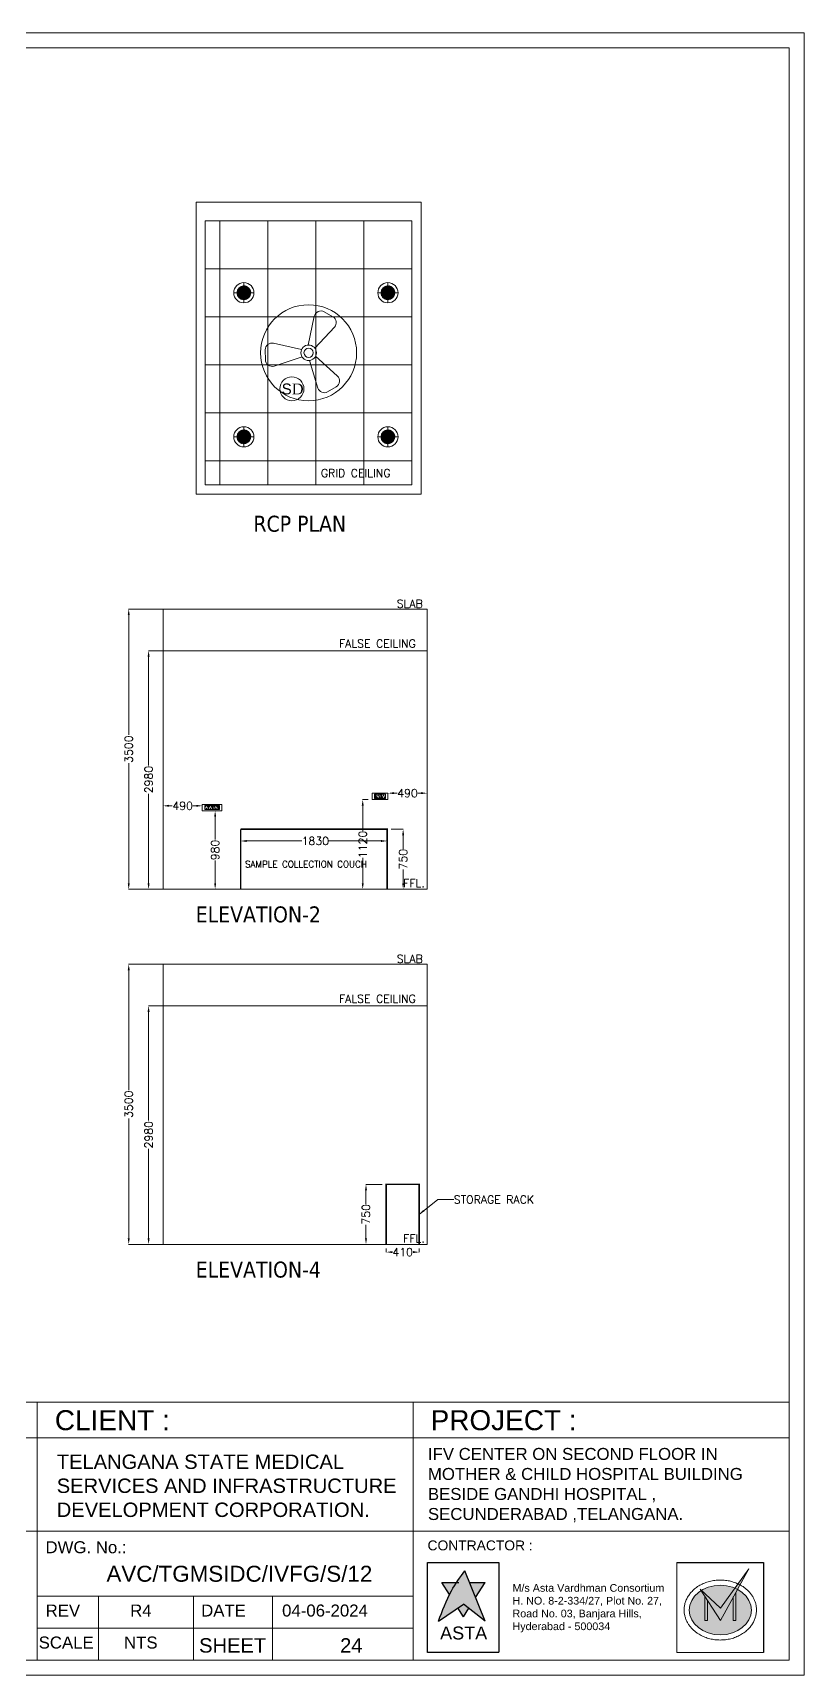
# Model space of a CAD drawing. Extents: x 3552052 to 4102982, y -707811 to -630695.
# Drawn here: x 3857215 to 3866853, y -701729 to -681211 of the extents above; entities that cross this region are included whole.
import ezdxf
from ezdxf.enums import TextEntityAlignment as Align

# ---------------------------------------------------------------- set-up
doc = ezdxf.new("R2010")
doc.units = 0
doc.header["$LTSCALE"] = 6
doc.header["$MEASUREMENT"] = 0
doc.layers.get('0').update_dxf_attribs({"linetype": 'CONTINUOUS', "lineweight": 0})
doc.layers.get('Defpoints').update_dxf_attribs({"linetype": 'CONTINUOUS', "lineweight": 0})
for name, color, linetype, lineweight in [('0.0', 8, 'CONTINUOUS', 0), ('ELE-1200MM CEILINGFAN', 6, 'CONTINUOUS', 0), ('ELE-12W LED', 1, 'CONTINUOUS', 0), ('ELE-12W UPS LIGHT', 3, 'CONTINUOUS', 0), ('ELE-2NOS OF 6-16 RAW POWER SOCKET', 1, 'CONTINUOUS', 0), ('ELE-3NOS 6-16A POWER SOCKET', 5, 'CONTINUOUS', 0), ('ELE-4M UPS P.SB', 3, 'CONTINUOUS', 0), ('ELE-SOCKET NMBERING', 7, 'CONTINUOUS', 9), ('EQP', 6, 'CONTINUOUS', 0), ('FA-BELOW SMOKE DERECTOR', 1, 'CONTINUOUS', 0), ('hatch', 252, 'CONTINUOUS', 0), ('MEP_HVAC_RA_DUCT', 1, 'CONTINUOUS', 0), ('MEP_HVAC_TEXT', 7, 'CONTINUOUS', 0), ('TITLE', 7, 'CONTINUOUS', 0), ('TXT', 7, 'CONTINUOUS', 0), ('WALL', 8, 'CONTINUOUS', 0)]:
    doc.layers.add(name, color=color, linetype=linetype, lineweight=lineweight)
doc.styles.add('Annotation', font='tahoma.ttf')
doc.styles.add('ARIAL', font='arial.ttf')
doc.styles.add('PDF Times New Roman', font='times.ttf')
doc.styles.add('ROMANS', font='romans.shx')
doc.styles.get("Standard").update_dxf_attribs({"font": 'SIMPLEX'})
doc.dimstyles.new('AEPL1', dxfattribs={"dimtxt": 100, "dimasz": 75, "dimexe": 1.25, "dimexo": 50, "dimtad": 0, "dimdec": 0, "dimtxsty": 'ROMANS', "dimcen": 2.5, "dimclrd": 7, "dimclre": 7, "dimadec": 0, "dimazin": 0, "dimtfac": 1, "dimtdec": 0, "dimtmove": 0, "dimatfit": 3, "dimfxl": 1, "dimlwd": 0, "dimlwe": 0, "dimarcsym": 0})

# ---------------------------------------------------------------- blocks, each defined once
blk = doc.blocks.new('FFGFG77')
at = {"layer": 'ELE-4M UPS P.SB', "color": 8, "linetype": 'ByBlock'}
for p, q in [((3573326, -675532), (3573326, -678832)), ((3573926, -675532), (3573926, -678832)), ((3574526, -675532), (3574526, -678832)), ((3575126, -675532), (3575126, -678832)), ((3573143, -676132), (3575726, -676132)), ((3573143, -676732), (3575726, -676732)), ((3573143, -677332), (3575726, -677332)), ((3573143, -677932), (3575726, -677932)), ((3573143, -678532), (3575726, -678532))]:
    blk.add_line(p, q, dxfattribs=at)
blk.add_lwpolyline([(3573143, -675532), (3575726, -675532), (3575726, -678832), (3573143, -678832)], close=True, dxfattribs=at)
blk = doc.blocks.new('QWE')
at = {"layer": 'ELE-12W UPS LIGHT'}
h = blk.add_hatch(dxfattribs=at)
h.set_pattern_fill('ANSI31', color=8)
h.set_pattern_definition([(45, (-1135553.9097, 459369.4158), (-2.24506403, 2.24506403), [])])
edge = h.paths.add_edge_path()
edge.add_arc((0, 0), 85.7, 0, 360)
at = {"layer": 'ELE-12W UPS LIGHT', "color": 3}
for p, q in [((-126, 0), (126, 0)), ((0, -126), (0, 126))]:
    blk.add_line(p, q, dxfattribs=at)
for radius in [126, 85.7]:
    blk.add_circle((0, 0), radius, dxfattribs=at)
blk = doc.blocks.new('18W LED')
at = {"layer": 'ELE-12W LED'}
h = blk.add_hatch(dxfattribs=at)
h.set_pattern_fill('ANSI31', color=252)
h.set_pattern_definition([(45, (-1135553.9097, 459369.4158), (-2.24506403, 2.24506403), [])])
edge = h.paths.add_edge_path()
edge.add_arc((0, 0), 85.7, 0, 360)
at = {"layer": 'ELE-12W LED', "color": 1}
for p, q in [((-126, 0), (126, 0)), ((0, -126), (0, 126))]:
    blk.add_line(p, q, dxfattribs=at)
for radius in [126, 85.7]:
    blk.add_circle((0, 0), radius, dxfattribs=at)
blk = doc.blocks.new('SMOKE DETECTOR')
at = {"layer": 'FA-BELOW SMOKE DERECTOR', "color": 7}
blk.add_circle((931029, -118294), 166, dxfattribs=at)
at = {"layer": 'FA-BELOW SMOKE DERECTOR', "insert": (930887, -118373), "char_height": 150, "attachment_point": 7, "style": 'PDF Times New Roman'}
blk.add_mtext('{\\fArial|b0|i0|c0|p34;S}D', dxfattribs=at)
blk = doc.blocks.new('A$C07FB25EA')
at = {"layer": 'ELE-1200MM CEILINGFAN', "color": 3}
for p, q in [((0.26, 2.64), (3.17, 12.07)), ((6.53, 13.37), (9.47, 11.64)), ((9.84, 7.94), (2.36, 1.21)), ((-14.84, -1.03), (-14.81, 2.38)), ((-11.8, 4.55), (-2.22, 1.44)), ((-2.41, -1.1), (-12.04, -3.29)), ((1.96, -12.49), (-0.13, -2.65)), ((2.16, -1.54), (8.87, -8.78)), ((8.31, -12.34), (5.35, -14.02))]:
    blk.add_line(p, q, dxfattribs=at)
at = {"layer": 'ELE-1200MM CEILINGFAN', "color": 5, "ltscale": 10}
blk.add_circle((0, 0), 16.45, dxfattribs=at)
at = {"layer": 'ELE-1200MM CEILINGFAN', "color": 3}
for radius in [2.65, 1.58]:
    blk.add_circle((0, 0), radius, dxfattribs=at)
for centre, start, end in [((5.36, 11.38), 59.5281, 162.5229), ((8.3, 9.66), 311.9493, 59.5281), ((-12.51, 2.36), 71.9493, 179.5281), ((-12.54, -1.05), 179.5281, 282.5229), ((7.18, -10.34), 299.5281, 42.5229), ((4.21, -12.02), 191.9493, 299.5281)]:
    blk.add_arc(centre, 2.3, start, end, dxfattribs=at)
blk = doc.blocks.new('*D362')
at = {"layer": 'Defpoints', "color": 0, "linetype": 'ByBlock', "transparency": 16777216}
for p in [(3858662, -688930), (3859049, -688930), (3859041, -691910)]:
    blk.add_point(p, dxfattribs=at)
at = {"layer": 'ELE-4M UPS P.SB', "color": 7, "linetype": 'ByBlock', "lineweight": 0, "transparency": 16777216}
for p, q in [((3858999, -688930), (3858660, -688930)), ((3858662, -689005), (3858662, -690363)), ((3858662, -691835), (3858662, -690716)), ((3858991, -691910), (3858660, -691910))]:
    blk.add_line(p, q, dxfattribs=at)
at = {"layer": 'ELE-4M UPS P.SB', "color": 7, "linetype": 'ByBlock', "transparency": 16777216}
for points in [[(3858649, -689005), (3858674, -689005), (3858662, -688930)], [(3858649, -691835), (3858674, -691835), (3858662, -691910)]]:
    blk.add_solid(points, dxfattribs=at)
at = {"layer": 'ELE-4M UPS P.SB', "color": 0, "linetype": 'ByBlock', "transparency": 16777216, "insert": (3858662, -690540), "char_height": 100, "attachment_point": 5, "rotation": 90, "style": 'ROMANS'}
blk.add_mtext('2980', dxfattribs=at)
blk = doc.blocks.new('*D363')
at = {"layer": 'Defpoints', "color": 0, "linetype": 'ByBlock', "transparency": 16777216}
for p in [(3858413, -688410), (3859088, -688410), (3859041, -691910)]:
    blk.add_point(p, dxfattribs=at)
at = {"layer": 'ELE-4M UPS P.SB', "color": 7, "linetype": 'ByBlock', "lineweight": 0, "transparency": 16777216}
for p, q in [((3859038, -688410), (3858412, -688410)), ((3858413, -688485), (3858413, -689983)), ((3858413, -691835), (3858413, -690336)), ((3858991, -691910), (3858412, -691910))]:
    blk.add_line(p, q, dxfattribs=at)
at = {"layer": 'ELE-4M UPS P.SB', "color": 7, "linetype": 'ByBlock', "transparency": 16777216}
for points in [[(3858401, -688485), (3858426, -688485), (3858413, -688410)], [(3858401, -691835), (3858426, -691835), (3858413, -691910)]]:
    blk.add_solid(points, dxfattribs=at)
at = {"layer": 'ELE-4M UPS P.SB', "color": 0, "linetype": 'ByBlock', "transparency": 16777216, "insert": (3858413, -690160), "char_height": 100, "attachment_point": 5, "rotation": 90, "style": 'ROMANS'}
blk.add_mtext('3500', dxfattribs=at)
blk = doc.blocks.new('543WYH')
at = {"layer": 'ELE-2NOS OF 6-16 RAW POWER SOCKET', "color": 30, "linetype": 'ByBlock', "lineweight": 0}
for p, q in [((-124, -57), (-124, -91)), ((-26, -57), (-124, -57)), ((-26, -57), (-124, -57)), ((-124, -91), (-26, -91)), ((-124, -96), (-26, -96)), ((-124, -181), (-124, -96)), ((-26, -181), (-124, -181)), ((-124, -187), (-124, -221)), ((-26, -187), (-124, -187)), ((-26, -187), (-124, -187)), ((-124, -221), (-26, -221)), ((-124, -312), (-124, -227)), ((-124, -227), (-26, -227)), ((-26, -312), (-124, -312)), ((-124, -402), (-124, -317)), ((-124, -317), (-26, -317)), ((-113, -60), (-113, -88)), ((-37, -60), (-113, -60)), ((-113, -88), (-37, -88)), ((-113, -190), (-113, -218)), ((-37, -190), (-113, -190)), ((-113, -218), (-37, -218)), ((-110, -60), (-110, -88)), ((-110, -190), (-110, -218)), ((-37, -88), (-37, -60)), ((-37, -218), (-37, -190)), ((-26, -57), (-26, -91)), ((-26, -91), (-26, -57)), ((-26, -96), (-26, -181)), ((-26, -187), (-26, -221)), ((-26, -221), (-26, -187)), ((-26, -227), (-26, -312)), ((-26, -317), (-26, -402)), ((-26, -402), (-124, -402))]:
    blk.add_line(p, q, dxfattribs=at)
blk.add_lwpolyline([(-150, 0), (-150, -459), (0, -459), (0, 0)], close=True, dxfattribs=at)
for centre, radius, start, end in [((-98, -119), 4.6, 112.6838, 345.0951), ((-98, -159), 4.6, 14.9049, 247.3162), ((-98, -249), 4.6, 112.6838, 345.0951), ((-98, -289), 4.6, 14.9049, 247.3162), ((-98, -340), 4.6, 112.6838, 345.0951), ((-98, -379), 4.6, 14.9049, 247.3162), ((-94, -115), 5.7, 275.2689, 182.51), ((-94, -163), 5.7, 177.49, 84.7311), ((-94, -245), 5.7, 275.2689, 182.51), ((-94, -293), 5.7, 177.49, 84.7311), ((-94, -335), 5.7, 275.2689, 182.51), ((-94, -384), 5.7, 177.49, 84.7311), ((-58, -139), 4.22, 71.4031, 288.5969), ((-58, -269), 4.22, 71.4031, 288.5969), ((-58, -360), 4.22, 71.4031, 288.5969), ((-51, -139), 6.62, 217.1584, 142.8416), ((-51, -269), 6.62, 217.1584, 142.8416), ((-51, -360), 6.62, 217.1584, 142.8416)]:
    blk.add_arc(centre, radius, start, end, dxfattribs=at)
blk = doc.blocks.new('RTUH 6U')
at = {"layer": 'ELE-2NOS OF 6-16 RAW POWER SOCKET', "color": 30, "lineweight": 0, "ltscale": 300}
for p, q in [((-312, -26), (-227, -26)), ((-312, -124), (-312, -26)), ((-227, -124), (-312, -124)), ((-227, -26), (-227, -124)), ((-187, -26), (-221, -26)), ((-221, -26), (-221, -124)), ((-187, -124), (-221, -124)), ((-221, -124), (-187, -124)), ((-190, -37), (-218, -37)), ((-218, -37), (-218, -113)), ((-190, -40), (-218, -40)), ((-218, -113), (-190, -113)), ((-190, -113), (-190, -37)), ((-187, -124), (-187, -26)), ((-187, -124), (-187, -26)), ((-181, -124), (-181, -26)), ((-181, -26), (-96, -26)), ((-96, -124), (-181, -124)), ((-96, -26), (-96, -124)), ((-57, -26), (-91, -26)), ((-91, -26), (-91, -124)), ((-57, -124), (-91, -124)), ((-91, -124), (-57, -124)), ((-60, -37), (-88, -37)), ((-88, -37), (-88, -113)), ((-60, -40), (-88, -40)), ((-88, -113), (-60, -113)), ((-60, -113), (-60, -37)), ((-57, -124), (-57, -26)), ((-57, -124), (-57, -26))]:
    blk.add_line(p, q, dxfattribs=at)
blk.add_lwpolyline([(0, 0), (-368, 0), (-368, -150), (0, -150)], close=True, dxfattribs=at)
for centre, radius, start, end in [((-293, -56), 5.7, 87.49, 354.7311), ((-289, -52), 4.6, 284.9049, 157.3162), ((-269, -99), 6.62, 127.1584, 52.8416), ((-269, -92), 4.22, 341.4031, 198.5969), ((-249, -52), 4.6, 22.6838, 255.0951), ((-245, -56), 5.7, 185.2689, 92.51), ((-163, -56), 5.7, 87.49, 354.7311), ((-159, -52), 4.6, 284.9049, 157.3162), ((-139, -99), 6.62, 127.1584, 52.8416), ((-139, -92), 4.22, 341.4031, 198.5969), ((-119, -52), 4.6, 22.6838, 255.0951), ((-115, -56), 5.7, 185.2689, 92.51)]:
    blk.add_arc(centre, radius, start, end, dxfattribs=at)
blk = doc.blocks.new('*D364')
at = {"layer": 'Defpoints', "color": 0, "linetype": 'ByBlock', "transparency": 16777216}
for p in [(3858842, -690868), (3858842, -690930), (3859332, -690930)]:
    blk.add_point(p, dxfattribs=at)
at = {"layer": 'ELE-4M UPS P.SB', "color": 7, "linetype": 'ByBlock', "lineweight": 0, "transparency": 16777216}
for p, q in [((3858842, -690880), (3858842, -690867)), ((3858917, -690868), (3858958, -690868)), ((3859257, -690868), (3859216, -690868)), ((3859332, -690880), (3859332, -690867))]:
    blk.add_line(p, q, dxfattribs=at)
at = {"layer": 'ELE-4M UPS P.SB', "color": 7, "linetype": 'ByBlock', "transparency": 16777216}
for points in [[(3858917, -690855), (3858917, -690880), (3858842, -690868)], [(3859257, -690855), (3859257, -690880), (3859332, -690868)]]:
    blk.add_solid(points, dxfattribs=at)
at = {"layer": 'ELE-4M UPS P.SB', "color": 0, "linetype": 'ByBlock', "transparency": 16777216, "insert": (3859087, -690868), "char_height": 100, "attachment_point": 5, "style": 'ROMANS'}
blk.add_mtext('490', dxfattribs=at)
blk = doc.blocks.new('*D365')
at = {"layer": 'Defpoints', "color": 0, "linetype": 'ByBlock', "transparency": 16777216}
for p in [(3861652, -690763), (3862142, -690710), (3862142, -690763)]:
    blk.add_point(p, dxfattribs=at)
at = {"layer": 'ELE-4M UPS P.SB', "color": 7, "linetype": 'ByBlock', "lineweight": 0, "transparency": 16777216}
for p, q in [((3861652, -690713), (3861652, -690709)), ((3861727, -690710), (3861768, -690710)), ((3862067, -690710), (3862026, -690710)), ((3862142, -690713), (3862142, -690709))]:
    blk.add_line(p, q, dxfattribs=at)
at = {"layer": 'ELE-4M UPS P.SB', "color": 7, "linetype": 'ByBlock', "transparency": 16777216}
for points in [[(3861727, -690697), (3861727, -690722), (3861652, -690710)], [(3862067, -690697), (3862067, -690722), (3862142, -690710)]]:
    blk.add_solid(points, dxfattribs=at)
at = {"layer": 'ELE-4M UPS P.SB', "color": 0, "linetype": 'ByBlock', "transparency": 16777216, "insert": (3861897, -690710), "char_height": 100, "attachment_point": 5, "style": 'ROMANS'}
blk.add_mtext('490', dxfattribs=at)
blk = doc.blocks.new('*D366')
at = {"layer": 'Defpoints', "color": 0, "linetype": 'ByBlock', "transparency": 16777216}
for p in [(3859454, -690930), (3859454, -691910), (3859493, -691910)]:
    blk.add_point(p, dxfattribs=at)
at = {"layer": 'ELE-4M UPS P.SB', "color": 7, "linetype": 'ByBlock', "lineweight": 0, "transparency": 16777216}
for p, q in [((3859493, -691005), (3859493, -691290)), ((3859504, -690930), (3859494, -690930)), ((3859493, -691835), (3859493, -691549)), ((3859504, -691910), (3859494, -691910))]:
    blk.add_line(p, q, dxfattribs=at)
at = {"layer": 'ELE-4M UPS P.SB', "color": 7, "linetype": 'ByBlock', "transparency": 16777216}
for points in [[(3859481, -691005), (3859506, -691005), (3859493, -690930)], [(3859481, -691835), (3859506, -691835), (3859493, -691910)]]:
    blk.add_solid(points, dxfattribs=at)
at = {"layer": 'ELE-4M UPS P.SB', "color": 0, "linetype": 'ByBlock', "transparency": 16777216, "insert": (3859493, -691420), "char_height": 100, "attachment_point": 5, "rotation": 90, "style": 'ROMANS'}
blk.add_mtext('980', dxfattribs=at)
blk = doc.blocks.new('*D367')
at = {"layer": 'Defpoints', "color": 0, "linetype": 'ByBlock', "transparency": 16777216}
for p in [(3861455, -690790), (3861337, -691910), (3861455, -691910)]:
    blk.add_point(p, dxfattribs=at)
at = {"layer": 'ELE-4M UPS P.SB', "color": 7, "linetype": 'ByBlock', "lineweight": 0, "transparency": 16777216}
for p, q in [((3861405, -690790), (3861336, -690790)), ((3861337, -690865), (3861337, -691180)), ((3861337, -691835), (3861337, -691519)), ((3861405, -691910), (3861336, -691910))]:
    blk.add_line(p, q, dxfattribs=at)
at = {"layer": 'ELE-4M UPS P.SB', "color": 7, "linetype": 'ByBlock', "transparency": 16777216}
for points in [[(3861325, -690865), (3861350, -690865), (3861337, -690790)], [(3861325, -691835), (3861350, -691835), (3861337, -691910)]]:
    blk.add_solid(points, dxfattribs=at)
at = {"layer": 'ELE-4M UPS P.SB', "color": 0, "linetype": 'ByBlock', "transparency": 16777216, "insert": (3861337, -691350), "char_height": 100, "attachment_point": 5, "rotation": 90, "style": 'ROMANS'}
blk.add_mtext('1120', dxfattribs=at)
blk = doc.blocks.new('*D374')
at = {"layer": 'Defpoints', "color": 0, "linetype": 'ByBlock', "transparency": 16777216}
for p in [(3858662, -693367), (3859049, -693367), (3859041, -696347)]:
    blk.add_point(p, dxfattribs=at)
at = {"layer": 'ELE-4M UPS P.SB', "color": 7, "linetype": 'ByBlock', "lineweight": 0, "transparency": 16777216}
for p, q in [((3858999, -693367), (3858660, -693367)), ((3858662, -693442), (3858662, -694800)), ((3858662, -696272), (3858662, -695154)), ((3858991, -696347), (3858660, -696347))]:
    blk.add_line(p, q, dxfattribs=at)
at = {"layer": 'ELE-4M UPS P.SB', "color": 7, "linetype": 'ByBlock', "transparency": 16777216}
for points in [[(3858649, -693442), (3858674, -693442), (3858662, -693367)], [(3858649, -696272), (3858674, -696272), (3858662, -696347)]]:
    blk.add_solid(points, dxfattribs=at)
at = {"layer": 'ELE-4M UPS P.SB', "color": 0, "linetype": 'ByBlock', "transparency": 16777216, "insert": (3858662, -694977), "char_height": 100, "attachment_point": 5, "rotation": 90, "style": 'ROMANS'}
blk.add_mtext('2980', dxfattribs=at)
blk = doc.blocks.new('*D375')
at = {"layer": 'Defpoints', "color": 0, "linetype": 'ByBlock', "transparency": 16777216}
for p in [(3858413, -692847), (3859088, -692847), (3859041, -696347)]:
    blk.add_point(p, dxfattribs=at)
at = {"layer": 'ELE-4M UPS P.SB', "color": 7, "linetype": 'ByBlock', "lineweight": 0, "transparency": 16777216}
for p, q in [((3859038, -692847), (3858412, -692847)), ((3858413, -692922), (3858413, -694420)), ((3858413, -696272), (3858413, -694774)), ((3858991, -696347), (3858412, -696347))]:
    blk.add_line(p, q, dxfattribs=at)
at = {"layer": 'ELE-4M UPS P.SB', "color": 7, "linetype": 'ByBlock', "transparency": 16777216}
for points in [[(3858401, -692922), (3858426, -692922), (3858413, -692847)], [(3858401, -696272), (3858426, -696272), (3858413, -696347)]]:
    blk.add_solid(points, dxfattribs=at)
at = {"layer": 'ELE-4M UPS P.SB', "color": 0, "linetype": 'ByBlock', "transparency": 16777216, "insert": (3858413, -694597), "char_height": 100, "attachment_point": 5, "rotation": 90, "style": 'ROMANS'}
blk.add_mtext('3500', dxfattribs=at)
blk = doc.blocks.new('*D593')
at = {"layer": 'Defpoints', "color": 0, "linetype": 'ByBlock', "transparency": 16777216}
for p in [(3861632, -695597), (3861378, -696347), (3861632, -696347)]:
    blk.add_point(p, dxfattribs=at)
at = {"layer": 'MEP_HVAC_TEXT', "color": 7, "linetype": 'ByBlock', "lineweight": 0, "transparency": 16777216}
for p, q in [((3861582, -695597), (3861377, -695597)), ((3861378, -695672), (3861378, -695843)), ((3861378, -696272), (3861378, -696101)), ((3861582, -696347), (3861377, -696347))]:
    blk.add_line(p, q, dxfattribs=at)
at = {"layer": 'MEP_HVAC_TEXT', "color": 7, "linetype": 'ByBlock', "transparency": 16777216}
for points in [[(3861366, -695672), (3861391, -695672), (3861378, -695597)], [(3861366, -696272), (3861391, -696272), (3861378, -696347)]]:
    blk.add_solid(points, dxfattribs=at)
at = {"layer": 'MEP_HVAC_TEXT', "color": 0, "linetype": 'ByBlock', "transparency": 16777216, "insert": (3861378, -695972), "char_height": 100, "attachment_point": 5, "rotation": 90, "style": 'ROMANS'}
blk.add_mtext('750', dxfattribs=at)
blk = doc.blocks.new('*D594')
at = {"layer": 'Defpoints', "color": 0, "linetype": 'ByBlock', "transparency": 16777216}
for p in [(3859812, -691160), (3861642, -691160), (3861642, -691307)]:
    blk.add_point(p, dxfattribs=at)
at = {"layer": 'MEP_HVAC_TEXT', "color": 7, "linetype": 'ByBlock', "lineweight": 0, "transparency": 16777216}
for p, q in [((3859812, -691210), (3859812, -691308)), ((3861642, -691210), (3861642, -691308)), ((3859887, -691307), (3860575, -691307)), ((3861567, -691307), (3860914, -691307))]:
    blk.add_line(p, q, dxfattribs=at)
at = {"layer": 'MEP_HVAC_TEXT', "color": 7, "linetype": 'ByBlock', "transparency": 16777216}
for points in [[(3859887, -691295), (3859887, -691320), (3859812, -691307)], [(3861567, -691295), (3861567, -691320), (3861642, -691307)]]:
    blk.add_solid(points, dxfattribs=at)
at = {"layer": 'MEP_HVAC_TEXT', "color": 0, "linetype": 'ByBlock', "transparency": 16777216, "insert": (3860745, -691307), "char_height": 100, "attachment_point": 5, "style": 'ROMANS'}
blk.add_mtext('1830', dxfattribs=at)
blk = doc.blocks.new('*D595')
at = {"layer": 'Defpoints', "color": 0, "linetype": 'ByBlock', "transparency": 16777216}
for p in [(3861642, -691160), (3861642, -691910), (3861842, -691910)]:
    blk.add_point(p, dxfattribs=at)
at = {"layer": 'MEP_HVAC_TEXT', "color": 7, "linetype": 'ByBlock', "lineweight": 0, "transparency": 16777216}
for p, q in [((3861692, -691160), (3861843, -691160)), ((3861842, -691235), (3861842, -691405)), ((3861842, -691835), (3861842, -691664)), ((3861692, -691910), (3861843, -691910))]:
    blk.add_line(p, q, dxfattribs=at)
at = {"layer": 'MEP_HVAC_TEXT', "color": 7, "linetype": 'ByBlock', "transparency": 16777216}
for points in [[(3861830, -691235), (3861855, -691235), (3861842, -691160)], [(3861830, -691835), (3861855, -691835), (3861842, -691910)]]:
    blk.add_solid(points, dxfattribs=at)
at = {"layer": 'MEP_HVAC_TEXT', "color": 0, "linetype": 'ByBlock', "transparency": 16777216, "insert": (3861842, -691535), "char_height": 100, "attachment_point": 5, "rotation": 90, "style": 'ROMANS'}
blk.add_mtext('750', dxfattribs=at)
blk = doc.blocks.new('*D600')
at = {"layer": 'Defpoints', "color": 0, "linetype": 'ByBlock', "transparency": 16777216}
for p in [(3861632, -696347), (3862042, -696347), (3862042, -696444)]:
    blk.add_point(p, dxfattribs=at)
at = {"layer": 'MEP_HVAC_TEXT', "color": 7, "linetype": 'ByBlock', "lineweight": 0, "transparency": 16777216}
for p, q in [((3861632, -696397), (3861632, -696445)), ((3862042, -696397), (3862042, -696445)), ((3861707, -696444), (3861708, -696444)), ((3861967, -696444), (3861966, -696444))]:
    blk.add_line(p, q, dxfattribs=at)
at = {"layer": 'MEP_HVAC_TEXT', "color": 7, "linetype": 'ByBlock', "transparency": 16777216}
for points in [[(3861707, -696431), (3861707, -696456), (3861632, -696444)], [(3861967, -696431), (3861967, -696456), (3862042, -696444)]]:
    blk.add_solid(points, dxfattribs=at)
at = {"layer": 'MEP_HVAC_TEXT', "color": 0, "linetype": 'ByBlock', "transparency": 16777216, "insert": (3861837, -696444), "char_height": 100, "attachment_point": 5, "style": 'ROMANS'}
blk.add_mtext('410', dxfattribs=at)
blk = doc.blocks.new('IVF-CONTRACTOR')
at = {"lineweight": -3, "true_color": 0x293189}
h = blk.add_hatch(color=177, dxfattribs=at)
h.dxf.hatch_style = 1
edge = h.paths.add_edge_path()
edge.add_spline(control_points=[(3037286, -1386527), (3037185, -1386667), (3036944, -1387001), (3036801, -1387388), (3036719, -1387609)], knot_values=[0, 0, 0, 0, 519.520055, 1226.818077, 1226.818077, 1226.818077, 1226.818077], degree=3, periodic=0)
edge.add_line((3036719, -1387609), (3037255, -1387240))
edge.add_line((3037255, -1387240), (3037717, -1387609))
edge.add_line((3037717, -1387609), (3037286, -1386527))
at = {"lineweight": -3, "true_color": 0xc7c8ca}
h = blk.add_hatch(color=9, dxfattribs=at)
h.dxf.hatch_style = 1
edge = h.paths.add_edge_path()
edge.add_spline(control_points=[(3036953, -1387033), (3036967, -1387008), (3037022, -1386919), (3037088, -1386836), (3037139, -1386779)], knot_values=[3356.588859, 3356.588859, 3356.588859, 3356.588859, 3831.174934, 5081.098827, 5081.098827, 5081.098827, 5081.098827], degree=3, periodic=0)
edge.add_line((3037139, -1386779), (3036793, -1386779))
edge.add_line((3036793, -1386779), (3036953, -1387033))
h.paths.add_polyline_path([(3037717, -1386779), (3037386, -1386779), (3037515, -1387102)])
h.paths.add_polyline_path([(3037370, -1387332), (3037255, -1387240), (3037134, -1387323), (3037255, -1387517)])
at = {"true_color": 0xed1f24}
h = blk.add_hatch(color=240, dxfattribs=at)
h.dxf.hatch_style = 1
edge = h.paths.add_edge_path()
edge.add_line((3042329, -1386921), (3042349, -1386951))
edge.add_ellipse((3042760, -1387369), major_axis=(-665, 0), ratio=0.800236, start_angle=-52.6357, end_angle=-51.8324, ccw=False)
edge.add_line((3042356, -1386946), (3042329, -1386921))
at = {"layer": '0.0', "true_color": 0xed1f24}
h = blk.add_hatch(color=240, dxfattribs=at)
h.dxf.hatch_style = 1
edge = h.paths.add_edge_path()
edge.add_line((3042760, -1387590), (3043125, -1386925))
edge.add_ellipse((3042760, -1387369), major_axis=(-665, 0), ratio=0.800236, start_angle=-123.3804, end_angle=-117.8517)
edge.add_line((3043070, -1386899), (3042760, -1387331))
edge.add_line((3042760, -1387331), (3042356, -1386946))
edge.add_ellipse((3042760, -1387369), major_axis=(-665, 0), ratio=0.800236, start_angle=-52.6357, end_angle=-51.8324)
edge.add_line((3042349, -1386951), (3042760, -1387590))
edge = h.paths.add_edge_path()
edge.add_spline(control_points=[(3043179, -1386828), (3043165, -1386821), (3043150, -1386814), (3043136, -1386807)], knot_values=[-2.156071, -2.156071, -2.156071, -2.156071, -2.090953, -2.090953, -2.090953, -2.090953], degree=3, periodic=0)
edge.add_line((3043136, -1386807), (3043070, -1386899))
edge.add_ellipse((3042760, -1387369), major_axis=(-665, 0), ratio=0.800236, start_angle=-123.3804, end_angle=-117.8517, ccw=False)
edge.add_line((3043125, -1386925), (3043179, -1386828))
edge = h.paths.add_edge_path()
edge.add_line((3043367, -1386486), (3043136, -1386807))
edge.add_spline(control_points=[(3043136, -1386807), (3043150, -1386814), (3043165, -1386821), (3043179, -1386828)], knot_values=[-2.156071, -2.156071, -2.156071, -2.156071, -2.090953, -2.090953, -2.090953, -2.090953], degree=3, periodic=0)
edge.add_line((3043179, -1386828), (3043367, -1386486))
at = {"layer": '0.0', "true_color": 0x139b48}
h = blk.add_hatch(color=114, dxfattribs=at)
h.dxf.hatch_style = 1
edge = h.paths.add_edge_path()
edge.add_ellipse((3042760, -1387369), major_axis=(-665, 0), ratio=0.800236, start_angle=-51.8324, end_angle=236.6196)
edge.add_line((3043125, -1386925), (3043091, -1386988))
edge.add_line((3043091, -1386988), (3043091, -1387590))
edge.add_line((3043091, -1387590), (3043036, -1387590))
edge.add_line((3043036, -1387590), (3043036, -1387088))
edge.add_line((3043036, -1387088), (3042760, -1387590))
edge.add_line((3042760, -1387590), (3042484, -1387160))
edge.add_line((3042484, -1387160), (3042484, -1387590))
edge.add_line((3042484, -1387590), (3042428, -1387590))
edge.add_line((3042428, -1387590), (3042428, -1387075))
edge.add_line((3042428, -1387075), (3042349, -1386951))
edge = h.paths.add_edge_path()
edge.add_ellipse((3042760, -1387369), major_axis=(-665, 0), ratio=0.800236, start_angle=-117.8517, end_angle=-52.6357)
edge.add_line((3042356, -1386946), (3042760, -1387331))
edge.add_line((3042760, -1387331), (3043070, -1386899))
at = {"layer": '0.0', "true_color": 0x000000}
h = blk.add_hatch(color=18, dxfattribs=at)
h.dxf.hatch_style = 1
h.paths.add_polyline_path([(3042484, -1387160), (3042428, -1387075), (3042428, -1387590), (3042484, -1387590)])
h.paths.add_polyline_path([(3043036, -1387590), (3043091, -1387590), (3043091, -1386988), (3043036, -1387088)])
at = {"lineweight": -3}
for p, q in [((3036484, -1386350), (3038013, -1386350)), ((3036484, -1388267), (3036484, -1386350)), ((3036485, -1386350), (3038009, -1386350)), ((3036485, -1388278), (3036485, -1386350)), ((3038013, -1386350), (3038013, -1388267)), ((3041829, -1386350), (3043688, -1386350)), ((3043688, -1386350), (3043688, -1388278)), ((3038011, -1388278), (3036483, -1388278))]:
    blk.add_line(p, q, dxfattribs=at)
at = {"color": 251, "lineweight": -3, "true_color": 0x636466}
for p, q in [((3036793, -1386779), (3037155, -1386779)), ((3036953, -1387033), (3036793, -1386779)), ((3037717, -1387609), (3037286, -1386527)), ((3037386, -1386779), (3037717, -1386779)), ((3037515, -1387102), (3037717, -1386779)), ((3036719, -1387609), (3037255, -1387240)), ((3037255, -1387517), (3037134, -1387323)), ((3037717, -1387609), (3037255, -1387240)), ((3037255, -1387517), (3037370, -1387332))]:
    blk.add_line(p, q, dxfattribs=at)
blk.add_spline([(3036719, -1387609), (3036998, -1386959), (3037286, -1386527)], degree=3, dxfattribs=at)
at = {"layer": '0.0'}
for p, q in [((3036485, -1386350), (3038009, -1386350)), ((3036485, -1388278), (3036485, -1386350)), ((3036485, -1388278), (3036485, -1386350)), ((3036485, -1386350), (3038009, -1386350)), ((3038013, -1386350), (3038013, -1388278)), ((3041829, -1386350), (3043688, -1386350)), ((3041829, -1388278), (3041829, -1386350)), ((3043688, -1386350), (3043688, -1388278)), ((3038009, -1388278), (3036485, -1388278)), ((3043688, -1388278), (3041829, -1388278))]:
    blk.add_line(p, q, dxfattribs=at)
at = {"layer": '0.0', "color": 18, "true_color": 0x000000}
for p, q in [((3042760, -1387590), (3043367, -1386486)), ((3042760, -1387331), (3043367, -1386486)), ((3042760, -1387590), (3042329, -1386921)), ((3042329, -1386921), (3042760, -1387331)), ((3042428, -1387075), (3042428, -1387590)), ((3043036, -1387088), (3043036, -1387590)), ((3043091, -1387590), (3043091, -1386988)), ((3042484, -1387590), (3042484, -1387160)), ((3042428, -1387590), (3042484, -1387590)), ((3043036, -1387590), (3043091, -1387590))]:
    blk.add_line(p, q, dxfattribs=at)
at = {"layer": '0.0'}
blk.add_ellipse((3042760, -1387369), major_axis=(-665, 0), ratio=0.800236, start_param=-3.141592653589793, end_param=3.141592653589793, dxfattribs=at)
blk.add_open_spline([(3043535, -1387369), (3043535, -1387353), (3043534, -1387336), (3043530, -1387296), (3043527, -1387272), (3043516, -1387226), (3043509, -1387202), (3043492, -1387157), (3043483, -1387135), (3043460, -1387092), (3043448, -1387071), (3043420, -1387031), (3043405, -1387011), (3043372, -1386974), (3043355, -1386956), (3043318, -1386922), (3043298, -1386906), (3043258, -1386875), (3043236, -1386861), (3043183, -1386829), (3043150, -1386812), (3043081, -1386783), (3043045, -1386771), (3042972, -1386750), (3042935, -1386742), (3042860, -1386731), (3042821, -1386728), (3042745, -1386726), (3042706, -1386727), (3042630, -1386735), (3042593, -1386741), (3042518, -1386757), (3042482, -1386768), (3042412, -1386794), (3042377, -1386809), (3042312, -1386843), (3042280, -1386862), (3042221, -1386905), (3042194, -1386928), (3042147, -1386974), (3042127, -1386996), (3042091, -1387042), (3042074, -1387067), (3042045, -1387117), (3042033, -1387143), (3042012, -1387197), (3042003, -1387225), (3041992, -1387276), (3041988, -1387299), (3041984, -1387347), (3041984, -1387371), (3041986, -1387418), (3041989, -1387442), (3041997, -1387489), (3042003, -1387512), (3042018, -1387557), (3042026, -1387580), (3042047, -1387623), (3042058, -1387645), (3042084, -1387686), (3042098, -1387706), (3042129, -1387744), (3042145, -1387762), (3042180, -1387798), (3042199, -1387814), (3042238, -1387846), (3042259, -1387861), (3042311, -1387894), (3042343, -1387912), (3042409, -1387944), (3042444, -1387957), (3042515, -1387980), (3042552, -1387989), (3042626, -1388003), (3042664, -1388007), (3042740, -1388012), (3042778, -1388012), (3042854, -1388008), (3042892, -1388003), (3042966, -1387989), (3043003, -1387980), (3043074, -1387958), (3043109, -1387944), (3043175, -1387913), (3043208, -1387895), (3043268, -1387856), (3043297, -1387834), (3043351, -1387787), (3043376, -1387761), (3043416, -1387713), (3043432, -1387690), (3043462, -1387643), (3043475, -1387619), (3043497, -1387569), (3043507, -1387543), (3043522, -1387491), (3043527, -1387464), (3043533, -1387415), (3043535, -1387392), (3043535, -1387369)], degree=3, knots=[-3.141593, -3.141593, -3.141593, -3.141593, -3.06788, -3.06788, -2.960953, -2.960953, -2.854026, -2.854026, -2.747099, -2.747099, -2.640172, -2.640172, -2.533245, -2.533245, -2.426319, -2.426319, -2.319392, -2.319392, -2.212465, -2.212465, -2.059875, -2.059875, -1.907286, -1.907286, -1.754697, -1.754697, -1.602107, -1.602107, -1.449518, -1.449518, -1.296928, -1.296928, -1.144339, -1.144339, -0.99175, -0.99175, -0.83916, -0.83916, -0.686571, -0.686571, -0.558641, -0.558641, -0.43071, -0.43071, -0.30278, -0.30278, -0.17485, -0.17485, -0.068516, -0.068516, 0.037819, 0.037819, 0.144154, 0.144154, 0.250488, 0.250488, 0.356823, 0.356823, 0.463157, 0.463157, 0.569492, 0.569492, 0.675826, 0.675826, 0.782161, 0.782161, 0.888495, 0.888495, 1.039928, 1.039928, 1.191361, 1.191361, 1.342794, 1.342794, 1.494227, 1.494227, 1.64566, 1.64566, 1.797093, 1.797093, 1.948526, 1.948526, 2.099959, 2.099959, 2.251392, 2.251392, 2.402825, 2.402825, 2.554258, 2.554258, 2.675591, 2.675591, 2.796924, 2.796924, 2.918258, 2.918258, 3.039591, 3.039591, 3.141593, 3.141593, 3.141593, 3.141593], dxfattribs=at)
at = {"lineweight": -3, "attachment_point": 1, "style": 'ARIAL'}
for s, width, gutter_width, insert, char_height in [('{\\C256;CONTRACTOR :}', 3919.85, 1060, (3036485, -1385878), 212.06), ('{\\C256;M/s Asta Vardhman Consortium\\PH. NO. 8-2-334/27, Plot No. 27, Road No. 03, Banjara Hills, Hyderabad - 500034}', 3696.75, 822, (3038306, -1386813), 164.38)]:
    blk.add_mtext_dynamic_manual_height_columns(s, width=width, gutter_width=gutter_width, heights=[0], dxfattribs=dict(at, insert=insert, char_height=char_height))
at = {"lineweight": 100, "insert": (3036754, -1387723), "char_height": 276.9, "attachment_point": 1, "style": 'ARIAL'}
blk.add_mtext_dynamic_manual_height_columns('ASTA', width=997.56, gutter_width=254, heights=[0], dxfattribs=at)

msp = doc.modelspace()

# ---------------------------------------------------------------- linework, layer by layer
for p, q in [((3866666.6, -698319.4), (3849016.4, -698319.4)), ((3857270.8, -701542.2), (3857270.8, -698319.4))]:
    msp.add_line(p, q)
at = {"color": 7}
msp.add_line((3866666.6, -701542.2), (3857270.8, -701542.2), dxfattribs=at)
for points in [[(3866853.4, -681210.5), (3866853.4, -701729), (3848829.6, -701729), (3848829.6, -681210.5)], [(3866666.6, -681397.3), (3866666.6, -701542.2), (3849016.4, -701542.2), (3849016.4, -681397.3)]]:
    msp.add_lwpolyline(points, close=True)
at = {"layer": 'EQP', "linetype": 'ByBlock'}
for p, q in [((3862141.8, -691909.7), (3861641.8, -691909.7)), ((3862141.8, -696347.1), (3862041.8, -696347.1))]:
    msp.add_line(p, q, dxfattribs=at)
at = {"layer": 'EQP', "linetype": 'ByBlock', "const_width": 20}
for points in [[(3861641.8, -691909.7), (3861641.8, -691159.7), (3859811.8, -691159.7)], [(3859811.8, -691159.7), (3859811.8, -691909.7)], [(3862041.8, -696347.1), (3862041.8, -695597.1), (3861631.8, -695597.1), (3861631.8, -696347.1)]]:
    msp.add_lwpolyline(points, dxfattribs=at)
at = {"layer": 'hatch', "color": 7}
msp.add_line((3866666.6, -698318.6), (3866666.6, -701542.2), dxfattribs=at)
at = {"layer": 'MEP_HVAC_RA_DUCT', "color": 8, "linetype": 'ByBlock'}
for p, q in [((3858841.8, -688409.7), (3858841.8, -691909.7)), ((3862141.8, -688409.7), (3862141.8, -691909.7)), ((3858841.8, -692847.1), (3858841.8, -696347.1)), ((3862141.8, -692847.1), (3862141.8, -696347.1))]:
    msp.add_line(p, q, dxfattribs=at)
for points in [[(3862141.8, -688409.7), (3858841.8, -688409.7)], [(3862141.8, -688929.7), (3858841.8, -688929.7)], [(3862141.8, -691909.7), (3858841.8, -691909.7)], [(3862141.8, -692847.1), (3858841.8, -692847.1)], [(3862141.8, -693367.1), (3858841.8, -693367.1)], [(3862141.8, -696347.1), (3858841.8, -696347.1)]]:
    msp.add_lwpolyline(points, dxfattribs=at)
at = {"layer": 'MEP_HVAC_TEXT', "linetype": 'ByBlock'}
for p, q in [((3861966.6, -698319.4), (3861966.6, -701542.2)), ((3857270.8, -698763.6), (3851869.3, -698763.6)), ((3861966.6, -698763.6), (3857270.8, -698763.6)), ((3861966.6, -698763.6), (3866666.6, -698763.6)), ((3857270.8, -699930.4), (3851869.3, -699930.4)), ((3861966.6, -699930.8), (3857266.6, -699930.4)), ((3861966.6, -699930.8), (3866666.6, -699930.4)), ((3857270.8, -700742.2), (3861966.6, -700742.2)), ((3858034.1, -700742.2), (3858034.1, -701542.2)), ((3859223.1, -700742.2), (3859223.1, -701542.2)), ((3860209.5, -700742.2), (3860209.5, -701542.2)), ((3857270.8, -701142.2), (3861966.6, -701142.2))]:
    msp.add_line(p, q, dxfattribs=at)
at = {"layer": 'WALL', "color": 8, "linetype": 'ByBlock'}
for p, q in [((3859254.6, -686972.7), (3859254.6, -683327.7)), ((3862067.1, -683327.7), (3859254.6, -683327.7)), ((3862067.1, -686972.7), (3862067.1, -683327.7)), ((3859369.6, -686857.7), (3859369.6, -683557.7)), ((3861952.1, -683557.7), (3859369.6, -683557.7)), ((3861952.1, -686857.7), (3861952.1, -683557.7)), ((3859483.7, -686857.7), (3859369.6, -686857.7)), ((3861952.1, -686857.7), (3860483.7, -686857.7)), ((3860483.7, -686972.7), (3859254.6, -686972.7)), ((3862067.1, -686972.7), (3860483.7, -686972.7))]:
    msp.add_line(p, q, dxfattribs=at)

# ---------------------------------------------------------------- block references
at = {"color": 240, "true_color": 0xed1f24, "xscale": 0.5830909662492498, "yscale": 0.5830909662492498, "zscale": 0.5830909662492498}
msp.add_blockref('IVF-CONTRACTOR', (2091600.2, 108047), dxfattribs=at)
at = {"layer": 'ELE-1200MM CEILINGFAN', "color": 7, "ltscale": 8, "xscale": -36.47592107175105, "yscale": 36.47592107175105, "zscale": 36.47592107175105, "rotation": 180}
msp.add_blockref('A$C07FB25EA', (3860660.9, -685207.7), dxfattribs=at)
at = {"layer": 'ELE-12W LED', "color": 6, "xscale": -1}
for p in [(3859852.1, -684457.7), (3861652.1, -684457.7), (3861652.1, -686257.7)]:
    msp.add_blockref('18W LED', p, dxfattribs=at)
at = {"layer": 'ELE-12W UPS LIGHT', "linetype": 'ByBlock', "xscale": -1}
msp.add_blockref('QWE', (3859852.1, -686257.7), dxfattribs=at)
at = {"layer": 'ELE-2NOS OF 6-16 RAW POWER SOCKET', "color": 3, "linetype": 'ByBlock', "xscale": 0.5333333333336726, "yscale": 0.5333333333336726, "zscale": 0.5333333333336726, "rotation": 179.9999999999999}
msp.add_blockref('RTUH 6U', (3861455.3, -690789.7), dxfattribs=at)
at = {"layer": 'ELE-3NOS 6-16A POWER SOCKET', "color": 254, "linetype": 'ByBlock', "true_color": 0xdebad0, "xscale": 0.5333333333333333, "yscale": 0.5333333333333333, "zscale": 0.5333333333333333, "rotation": 270}
msp.add_blockref('543WYH', (3859576.7, -690929.7), dxfattribs=at)
at = {"layer": 'ELE-4M UPS P.SB', "color": 0, "linetype": 'ByBlock'}
msp.add_blockref('FFGFG77', (286226.6, -8025.5), dxfattribs=at)
at = {"layer": 'FA-BELOW SMOKE DERECTOR', "color": 6, "xscale": 0.9035551315104862, "yscale": 0.9035551315104862, "zscale": 0.9035551315104862}
msp.add_blockref('SMOKE DETECTOR', (3019216.3, -578772.6), dxfattribs=at)

# ---------------------------------------------------------------- texts
at = {"char_height": 200, "width": 2697.906, "attachment_point": 3, "style": 'Annotation'}
for s, insert in [('\\pxql;RCP PLAN', (3862669.6, -687243.6)), ('\\pxql;ELEVATION-2', (3861948.7, -692124.5)), ('\\pxql;ELEVATION-4', (3861948.7, -696561.9))]:
    msp.add_mtext(s, dxfattribs=dict(at, insert=insert))
at = {"layer": 'ELE-SOCKET NMBERING', "color": 0, "char_height": 100.004, "width": 2358.602, "attachment_point": 1, "style": 'Annotation'}
for s, insert in [('{\\Fromans|c0;GRID CEILING }', (3860815.2, -686661)), ('{\\Fromans|c0;SLAB}', (3861762.2, -688292.9)), ('{\\Fromans|c0;FALSE CEILING }', (3861040.5, -688790.9)), ('{\\Fromans|c0;FFL.}', (3861842.2, -691786.2)), ('{\\Fromans|c0;SLAB}', (3861762.2, -692730.3)), ('{\\Fromans|c0;FALSE CEILING }', (3861040.5, -693228.4)), ('{\\Fromans|c0;FFL.}', (3861842.2, -696223.6))]:
    msp.add_mtext(s, dxfattribs=dict(at, insert=insert))
at = {"layer": 'MEP_HVAC_TEXT', "linetype": 'ByBlock', "insert": (3859866.3, -691557.1), "char_height": 80, "attachment_point": 1}
msp.add_mtext_dynamic_manual_height_columns('SAMPLE COLLECTION COUCH', width=1832.129, gutter_width=10, heights=[0], dxfattribs=at)
at = {"layer": 'TITLE', "color": 7, "style": 'ARIAL'}
for s, height, p in [('CLIENT :', 250, (3857490, -698668.4)), ('PROJECT :', 250, (3862185.8, -698668.4)), ('DWG. No.:', 150, (3857373.4, -700205.8))]:
    msp.add_text(s, height=height, dxfattribs=at).set_placement(p)
for s, height, p in [('REV', 150, (3857590.2, -700921.5)), ('R4', 150, (3858565.1, -700921.5)), ('DATE', 150, (3859597.8, -700921.5)), ('04-06-2024', 150, (3860865.8, -700921.5)), ('SCALE', 150, (3857631.6, -701321.5)), ('NTS', 150, (3858564.2, -701321.5)), ('SHEET', 180, (3859711.7, -701357.4)), ('24', 180, (3861194.3, -701357.4))]:
    msp.add_text(s, height=height, dxfattribs=at).set_placement(p, align=Align.MIDDLE_CENTER)
at = {"layer": 'TITLE', "color": 7, "attachment_point": 1, "style": 'ARIAL'}
for s, width, gutter_width, insert, char_height in [('{\\C256;TELANGANA STATE MEDICAL SERVICES AND INFRASTRUCTURE DEVELOPMENT CORPORATION.}', 4493.629, 10, (3857513.7, -698972.7), 180), ('\\pxql;IFV CENTER ON SECOND FLOOR IN MOTHER & CHILD HOSPITAL BUILDING BESIDE GANDHI HOSPITAL , SECUNDERABAD ,TELANGANA. ', 4493.629, 10, (3862151.9, -698890.5), 150), ('\\pxqc;AVC/TGMSIDC/IVFG/S/12', 5392.273, 12, (3857099.8, -700362.1), 200)]:
    msp.add_mtext_dynamic_manual_height_columns(s, width=width, gutter_width=gutter_width, heights=[0], dxfattribs=dict(at, insert=insert, char_height=char_height))
at = {"layer": 'TXT', "linetype": 'ByBlock', "insert": (3862475.3, -695737.7), "char_height": 100, "attachment_point": 1, "style": 'ROMANS'}
msp.add_mtext('STORAGE RACK', dxfattribs=at)

# ---------------------------------------------------------------- dimensions: what is measured, and where the dimension line sits
at = {"layer": 'ELE-4M UPS P.SB', "color": 0, "linetype": 'ByBlock'}
for base, p1, p2, picture, middle in [((3858413.1, -688409.7), (3859041.3, -691909.7), (3859087.7, -688409.7), '*D363', (3858413.1, -690159.7)), ((3858661.6, -688929.7), (3859041.3, -691909.7), (3859049.3, -688929.7), '*D362', (3858661.6, -690539.7)), ((3858413.1, -692847.1), (3859041.3, -696347.1), (3859087.7, -692847.1), '*D375', (3858413.1, -694597.1)), ((3858661.6, -693367.1), (3859041.3, -696347.1), (3859049.3, -693367.1), '*D374', (3858661.6, -694977.1))]:
    dim = msp.add_linear_dim(base=base, p1=p1, p2=p2, angle=90, dimstyle='AEPL1', dxfattribs=at)
    dim.commit()
    dim.dimension.update_dxf_attribs({"geometry": picture, "text_midpoint": middle, "dimtype": 160})
for base, p1, p2, picture, middle in [((3862141.8, -690710), (3861651.8, -690763), (3862141.8, -690763), '*D365', (3861896.8, -690710)), ((3858841.8, -690867.9), (3859331.8, -690929.7), (3858841.8, -690929.7), '*D364', (3859086.8, -690867.9))]:
    dim = msp.add_linear_dim(base=base, p1=p1, p2=p2, dimstyle='AEPL1', dxfattribs=at)
    dim.commit()
    dim.dimension.update_dxf_attribs({"geometry": picture, "text_midpoint": middle})
for base, p1, p2, picture, middle in [((3861337.3, -691909.7), (3861455.3, -690789.7), (3861455.3, -691909.7), '*D367', (3861337.3, -691349.7)), ((3859493.1, -691909.7), (3859454.3, -690929.7), (3859454.3, -691909.7), '*D366', (3859493.1, -691419.7))]:
    dim = msp.add_linear_dim(base=base, p1=p1, p2=p2, angle=90, dimstyle='AEPL1', dxfattribs=at)
    dim.commit()
    dim.dimension.update_dxf_attribs({"geometry": picture, "text_midpoint": middle})
at = {"layer": 'MEP_HVAC_TEXT', "linetype": 'ByBlock'}
dim = msp.add_linear_dim(base=(3861641.8, -691307.2), p1=(3859811.8, -691159.7), p2=(3861641.8, -691159.7), dimstyle='AEPL1', dxfattribs=at)
dim.commit()
dim.dimension.update_dxf_attribs({"geometry": '*D594', "text_midpoint": (3860744.8, -691307.2), "dimtype": 160})
for base, p1, p2, picture, middle in [((3861842.2, -691909.7), (3861641.8, -691159.7), (3861641.8, -691909.7), '*D595', (3861842.2, -691534.7)), ((3861378.5, -696347.1), (3861631.8, -695597.1), (3861631.8, -696347.1), '*D593', (3861378.5, -695972.1))]:
    dim = msp.add_linear_dim(base=base, p1=p1, p2=p2, angle=90, dimstyle='AEPL1', dxfattribs=at)
    dim.commit()
    dim.dimension.update_dxf_attribs({"geometry": picture, "text_midpoint": middle})
dim = msp.add_linear_dim(base=(3862041.8, -696443.9), p1=(3861631.8, -696347.1), p2=(3862041.8, -696347.1), dimstyle='AEPL1', dxfattribs=at)
dim.commit()
dim.dimension.update_dxf_attribs({"geometry": '*D600', "text_midpoint": (3861836.8, -696443.9)})

# ---------------------------------------------------------------- leaders
at = {"layer": 'WALL', "color": 8, "linetype": 'ByBlock', "annotation_type": 0, "has_hookline": 1, "hookline_direction": 0, "text_width": 1109.5}
msp.add_leader([(3862041.8, -695972.1), (3862274.8, -695787.7), (3862474.6, -695787.7)], dimstyle='AEPL1', override={"dimgap": 0.625, "dimtad": 0}, dxfattribs=at)

doc.saveas('drawing.dxf')
